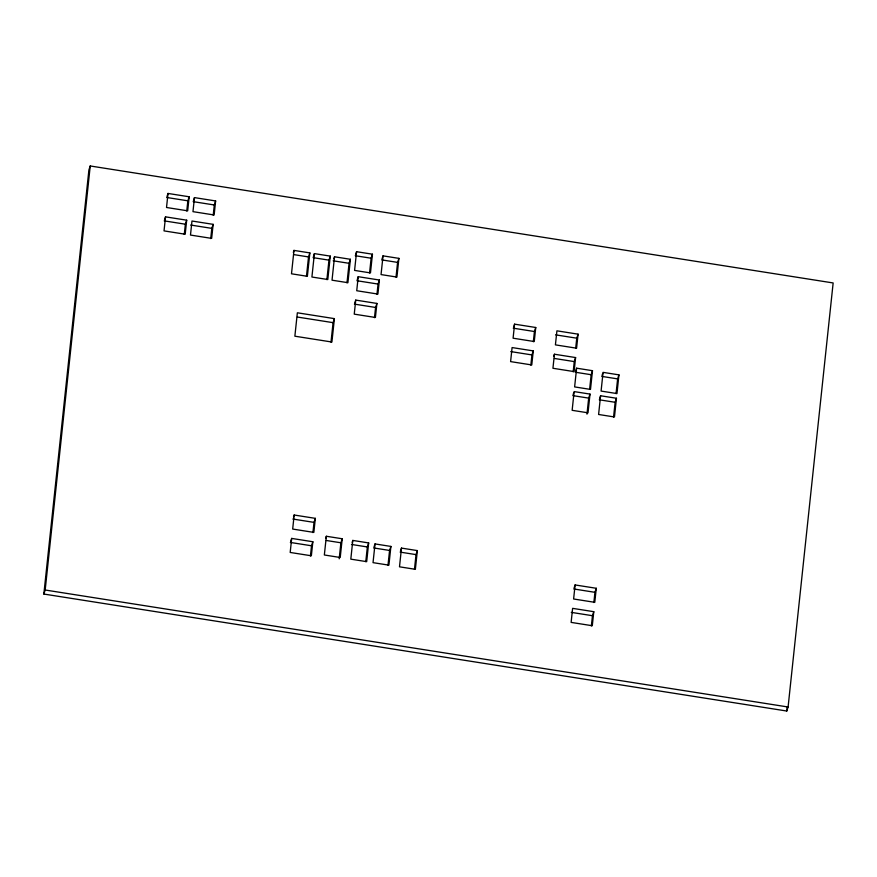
<?xml version="1.0" encoding="UTF-8"?>
<svg xmlns="http://www.w3.org/2000/svg" width="877" height="877" viewBox="0 0 877 877"><rect width="100%" height="100%" fill="white"/><g stroke="black" fill="none" stroke-linecap="round" stroke-linejoin="round"><path stroke-width="1.32" d="M43.85 594.047L88.906 169.995L90.232 165.972L833.15 282.953L788.094 707.005L786.768 711.028L43.85 594.047L45.176 590.013L90.232 165.972M165.523 216.849L164.032 230.892L185.2 234.225L186.691 220.182L165.523 216.849L164.525 219.875M168.011 193.444L166.52 207.487L187.678 210.82L189.18 196.777L168.011 193.444L167.014 196.47M184.28 234.422L185.365 224.205L186.691 220.182M186.768 211.017L187.853 200.811L189.18 196.777M194.464 197.61L192.973 211.653L214.141 214.986L215.632 200.943L194.464 197.61L193.477 200.636M210.732 238.588L211.817 228.371L213.144 224.348L191.975 221.015L190.484 235.058L211.653 238.391L213.144 224.348M213.221 215.183L214.306 204.977L215.632 200.943M293.981 250.405L291.493 273.799L307.367 276.31L309.855 252.905L293.981 250.405L293.324 252.412M306.457 276.43L308.529 256.928L309.855 252.905M314.404 253.617L311.916 277.022L327.801 279.522L330.278 256.117L314.404 253.617L313.418 256.643M291.679 538.412L290.188 552.455L311.357 555.788L312.848 541.745L291.679 538.412L290.682 541.438M294.168 515.018L292.677 529.061L313.845 532.394L315.336 518.351L294.168 515.018L293.499 517.024M326.891 279.642L328.963 260.14L330.278 256.117M334.521 256.786L332.032 280.191L347.906 282.69L350.394 259.285L334.521 256.786L333.852 258.803M331.002 342.162L333.074 322.659L334.4 318.625L297.358 312.793L294.869 336.198L331.912 342.03L334.4 318.625M310.436 555.985L311.521 545.779L312.848 541.745M312.925 532.591L314.01 522.374L315.336 518.351M346.996 282.811L349.068 263.308L350.394 259.285M326.343 536.264L324.347 554.988L340.221 557.487L342.216 538.763L326.343 536.264L325.674 538.27M356.577 251.699L354.582 270.412L370.467 272.911L372.451 254.198L356.577 251.699L355.58 254.714M355.733 300.098L354.242 314.141L375.411 317.474L376.902 303.431L355.733 300.098L354.747 303.124M358.222 276.693L356.731 290.736L377.899 294.069L379.39 280.026L358.222 276.693L357.235 279.719M339.191 558.835L340.89 542.786L342.216 538.763M369.568 272.933L371.124 258.222L372.451 254.198M374.49 317.671L375.575 307.454L376.902 303.431M376.978 294.266L378.064 284.06L379.39 280.026M352.795 540.429L350.811 559.153L366.685 561.653L368.669 542.929L352.795 540.429L352.137 542.435M383.03 255.865L381.046 274.578L396.919 277.077L398.903 258.364L383.03 255.865L382.043 258.879M365.786 561.664L367.353 546.952L368.669 542.929M396.02 277.099L397.588 262.387L398.903 258.364M375.027 543.926L373.032 562.65L388.906 565.15L390.901 546.426L375.027 543.926L374.03 546.941M388.007 565.161L389.574 550.449L390.901 546.426M401.48 548.092L399.495 566.816L415.369 569.316L417.353 550.592L401.48 548.092L400.482 551.118M414.47 569.326L416.027 554.615L417.353 550.592M514.58 324.161L513.089 338.204L534.257 341.537L535.748 327.494L514.58 324.161L513.593 327.176M530.848 365.139L531.933 354.922L533.26 350.899L512.091 347.566L510.6 361.609L531.769 364.942L533.26 350.899M533.337 341.734L534.422 331.517L535.748 327.494M554.428 354.231L552.938 368.274L574.095 371.607L575.597 357.564L554.428 354.231L553.76 356.237M573.185 371.804L574.271 361.587L575.597 357.564M575.674 348.399L576.759 338.182L578.075 334.159L556.917 330.826L555.415 344.869L576.584 348.202L578.075 334.159M576.617 368.187L574.621 386.91L590.495 389.41L592.49 370.697L576.617 368.187L575.619 371.212M586.976 414.163L588.675 398.114L590.002 394.091L574.128 391.591L572.144 410.315L588.018 412.815L590.002 394.091M589.607 389.432L591.164 374.72L592.49 370.697M575.104 584.948L573.613 598.991L594.781 602.324L596.272 588.281L575.104 584.948L574.106 587.974M600.581 395.757L598.596 414.481L614.47 416.981L616.454 398.257L600.581 395.757L599.594 398.783M591.372 625.926L592.457 615.709L593.784 611.686L572.615 608.353L571.124 622.396L592.293 625.729L593.784 611.686M593.861 602.521L594.946 592.315L596.272 588.281M613.571 416.992L615.139 402.291L616.454 398.257M616.06 393.598L617.627 378.886L618.943 374.863L603.069 372.363L601.085 391.076L616.959 393.576L618.943 374.863M786.768 711.028L787.206 706.95M573.13 394.617L573.799 392.6M602.082 375.378L602.74 373.361M166.685 197.478L187.853 200.811M193.148 201.644L214.306 204.977M164.196 220.872L185.365 224.205M190.66 225.038L211.817 228.371M355.251 255.722L371.124 258.222M381.714 259.888L397.588 262.387M293.981 254.637L308.529 256.928M313.089 257.641L328.963 260.14M333.194 260.809L349.068 263.308M356.895 280.728L378.064 284.06M513.253 328.184L534.422 331.517M555.59 334.85L576.759 338.182M354.418 304.122L375.575 307.454M297.358 317.035L333.074 322.659M510.776 351.589L531.933 354.922M554.428 358.463L574.271 361.587M575.29 372.221L591.164 374.72M601.743 376.386L617.627 378.886M572.802 395.615L588.675 398.114M599.265 399.791L615.139 402.291M292.841 519.041L314.01 522.374M326.343 540.495L340.89 542.786M351.48 544.453L367.353 546.952M373.701 547.95L389.574 550.449M400.153 552.115L416.027 554.615M290.353 542.446L311.521 545.779M573.777 588.971L594.946 592.315M571.289 612.376L592.457 615.709M45.176 590.013L788.094 707.005"/></g></svg>
